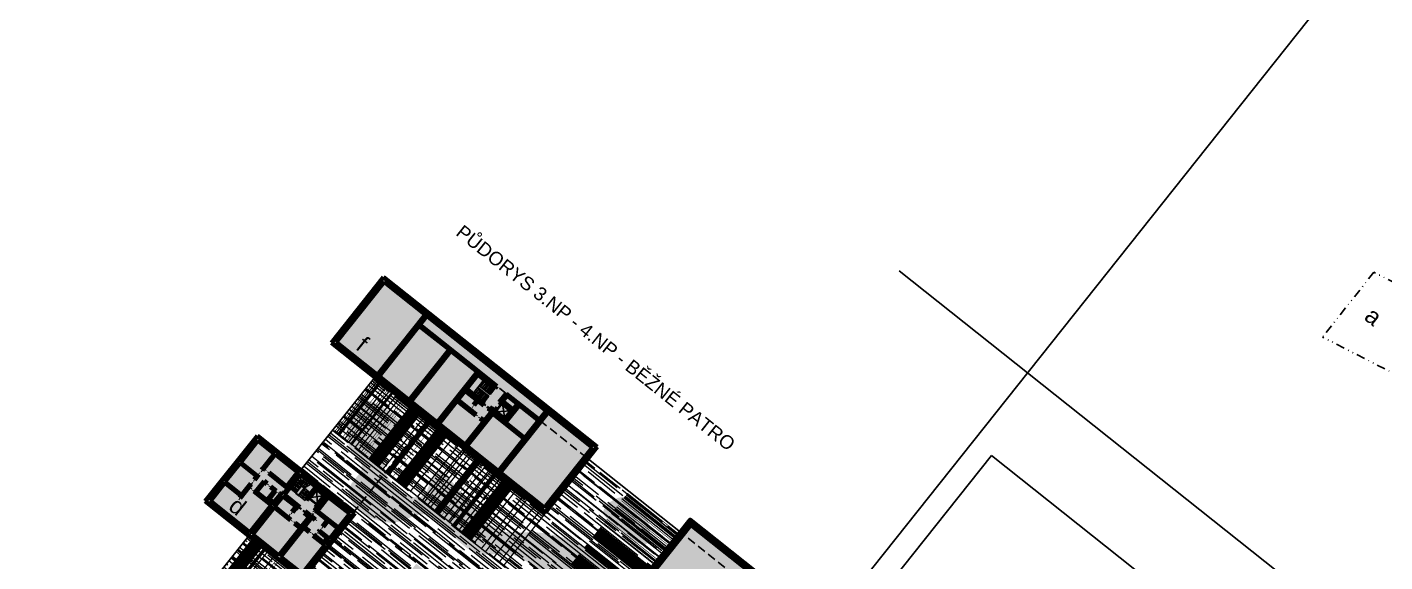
# Model space of a CAD drawing. Header units: metres. Extents: x -664657 to -643449, y -1076720 to -1062383.
# Drawn here: x -657744.7 to -657543.8, y -1068176.5 to -1068097.3 of the extents above; entities that cross this region are included whole.
import ezdxf

# ---------------------------------------------------------------- set-up
doc = ezdxf.new("R2010")
doc.units = ezdxf.units.M
doc.header["$LTSCALE"] = 0.1
doc.linetypes.add('DASHED', pattern=[19.05, 12.7, -6.35])
doc.linetypes.add('DIVIDE', pattern=[31.75, 12.7, -6.35, 0, -6.35, 0, -6.35])
for name, color, linetype in [('AA_THER_KOMUNIKACE', 201, 'Continuous'), ('AA_THER_popis', 6, 'Continuous'), ('AA_THER_slabá', 4, 'Continuous'), ('AA_THER_srafy', 52, 'Continuous'), ('AA_THER_ZELEŇ', 53, 'Continuous'), ('AA_THER_čerchovaná', 84, 'DIVIDE'), ('AA_THER_čárkovaná', 5, 'DASHED')]:
    doc.layers.add(name, color=color, linetype=linetype)
doc.layers.add('AA_THER_silná', color=1, linetype='Continuous', lineweight=70)
doc.styles.get("Standard").update_dxf_attribs({"font": 'arial.ttf', "width": 0.8})

msp = doc.modelspace()

# ---------------------------------------------------------------- hatches: boundary and pattern name
at = {"layer": 'AA_THER_srafy'}
h = msp.add_hatch(color=31, dxfattribs=at)
h.dxf.hatch_style = 1
h.paths.add_polyline_path([(-657661.859, -1068161.067), (-657686.907, -1068141.152), (-657693.13, -1068148.98), (-657668.082, -1068168.895)])
h.paths.add_polyline_path([(-657686.907, -1068141.152), (-657661.859, -1068161.067), (-657660.614, -1068159.502), (-657691.924, -1068134.608), (-657699.392, -1068144.001), (-657693.13, -1068148.98)])
h.paths.add_polyline_path([(-657704.332, -1068163.069), (-657710.594, -1068158.09), (-657718.062, -1068167.483), (-657711.8, -1068172.462)])
h.paths.add_polyline_path([(-657696.505, -1068169.292), (-657704.332, -1068163.069), (-657711.8, -1068172.462), (-657703.973, -1068178.685)])
h.paths.add_polyline_path([(-657676.154, -1068185.473), (-657687.112, -1068176.761), (-657694.58, -1068186.154), (-657683.622, -1068194.866)], flags=16)
h.paths.add_polyline_path([(-657723.003, -1068186.551), (-657729.265, -1068181.573), (-657736.733, -1068190.966), (-657730.471, -1068195.944)])
h.paths.add_polyline_path([(-657694.824, -1068208.956), (-657723.003, -1068186.551), (-657730.471, -1068195.944), (-657702.292, -1068218.349)])
h.paths.add_polyline_path([(-657741.916, -1068210.34), (-657749.18, -1068206.621), (-657756.797, -1068216.202), (-657726.535, -1068231.7), (-657723.996, -1068228.506), (-657746.995, -1068216.727)])
h.paths.add_polyline_path([(-657718.917, -1068222.119), (-657741.916, -1068210.34), (-657746.995, -1068216.727), (-657723.996, -1068228.506)])
h.paths.add_polyline_path([(-657637.132, -1068178.172), (-657646.525, -1068170.704), (-657647.77, -1068172.269), (-657639.942, -1068178.493), (-657692.522, -1068244.624), (-657701.601, -1068239.975), (-657704.14, -1068243.169), (-657693.245, -1068248.748)])
h.paths.add_polyline_path([(-657639.942, -1068178.493), (-657647.77, -1068172.269), (-657701.601, -1068239.975), (-657692.522, -1068244.624)], flags=17)
at = {"layer": 'AA_THER_srafy', "lineweight": 9}
h = msp.add_hatch(dxfattribs=at)
h.set_pattern_fill('AR-RROOF', color=253, scale=0.05, style=0)
h.set_pattern_definition([(321.512676, (-656119.5536, -1069427.5854), (2.9773656, -0.74473484), [19.05, -2.54, 6.35, -1.27]), (321.51268, (-656117.8362, -1069428.1395), (0.0571097, 2.1125097), [3.81, -0.4191, 7.62, -0.9525]), (321.512676, (-656118.3847, -1069427.1356), (5.69880404, -3.44390466), [10.16, -1.778, 5.08, -1.27])])
h.paths.add_polyline_path([(-657675.873, -1068185.441), (-657683.465, -1068194.991), (-657672.898, -1068203.392), (-657648.004, -1068172.083), (-657661.702, -1068161.192), (-657668.05, -1068169.176), (-657685.427, -1068155.36), (-657696.38, -1068169.136), (-657696.224, -1068169.26), (-657703.941, -1068178.966), (-657711.925, -1068172.619), (-657722.878, -1068186.395), (-657715.051, -1068192.618), (-657711.441, -1068188.078), (-657707.583, -1068183.225), (-657696.593, -1068191.963), (-657700.451, -1068196.816), (-657680.366, -1068212.785), (-657672.898, -1068203.392), (-657683.465, -1068194.991), (-657683.59, -1068195.147), (-657694.861, -1068186.186), (-657687.144, -1068176.48)])
h.paths.add_polyline_path([(-657704.208, -1068162.913), (-657696.38, -1068169.136), (-657685.427, -1068155.36), (-657693.255, -1068149.136)])
h.paths.add_polyline_path([(-657700.451, -1068196.816), (-657704.061, -1068201.356), (-657694.543, -1068208.924), (-657702.26, -1068218.63), (-657722.768, -1068202.324), (-657732.711, -1068214.83), (-657718.609, -1068222.052), (-657723.814, -1068228.599), (-657701.873, -1068239.835), (-657680.366, -1068212.785)])
h.paths.add_polyline_path([(-657722.768, -1068202.324), (-657730.595, -1068196.101), (-657741.789, -1068210.18), (-657732.711, -1068214.83)])
at = {"layer": 'AA_THER_ZELEŇ'}
h = msp.add_hatch(color=256, dxfattribs=at)
edge = h.paths.add_edge_path()
edge.add_spline(control_points=[(-657694.249, -1068152.605), (-657691.873, -1068153.318), (-657685.71, -1068157.446), (-657695.218, -1068161.782), (-657686.003, -1068169.588), (-657684.028, -1068158.669), (-657677.253, -1068173.435), (-657666.95, -1068170.787), (-657653.212, -1068177.957), (-657664.22, -1068189.112), (-657668.936, -1068173.234), (-657680.083, -1068176.923), (-657684.517, -1068167.146), (-657691.397, -1068172.489), (-657699.8, -1068166.628), (-657694.03, -1068162.5), (-657698.902, -1068159.386), (-657696.816, -1068151.835), (-657694.249, -1068152.605)], knot_values=[0, 0, 0, 0, 7.4416376, 12.6227413, 20.1222606, 23.2865503, 35.7193391, 40.9021932, 56.3456287, 61.1627245, 76.1850476, 81.6638649, 91.652467, 96.0167671, 104.3736123, 107.6970093, 110.3339856, 118.3731678, 118.3731678, 118.3731678, 118.3731678], degree=3, periodic=0)
h = msp.add_hatch(color=256, dxfattribs=at)
edge = h.paths.add_edge_path()
edge.add_spline(control_points=[(-657659.245, -1068169.694), (-657657.602, -1068171.604), (-657650.029, -1068178.184), (-657654.342, -1068163.61), (-657660.083, -1068168.72), (-657659.245, -1068169.694)], knot_values=[0, 0, 0, 0, 7.5556394, 15.3488143, 19.2043639, 19.2043639, 19.2043639, 19.2043639], degree=3, periodic=0)

# ---------------------------------------------------------------- linework, layer by layer
at = {"layer": 'AA_THER_KOMUNIKACE'}
msp.add_lwpolyline([(-657602.008, -1068160.737), (-657517.141, -1068228.212), (-657622.494, -1068360.718), (-657707.36, -1068293.243)], close=True, dxfattribs=at)
at = {"layer": 'AA_THER_silná'}
for p, q in [((-657691.956, -1068134.327), (-657699.673, -1068144.033)), ((-657660.333, -1068159.47), (-657691.956, -1068134.327)), ((-657691.876, -1068135.03), (-657698.971, -1068143.953)), ((-657661.036, -1068159.55), (-657691.876, -1068135.03)), ((-657685.771, -1068139.884), (-657692.865, -1068148.807)), ((-657685.536, -1068140.07), (-657692.63, -1068148.994)), ((-657682.225, -1068145.066), (-657686.687, -1068141.519)), ((-657677.984, -1068148.247), (-657686.594, -1068141.401)), ((-657699.673, -1068144.033), (-657668.05, -1068169.176)), ((-657698.971, -1068143.953), (-657668.13, -1068168.473)), ((-657682.225, -1068145.066), (-657688.169, -1068152.541)), ((-657681.991, -1068145.253), (-657687.934, -1068152.728)), ((-657678.077, -1068148.364), (-657681.991, -1068145.253)), ((-657684.02, -1068155.84), (-657678.077, -1068148.364)), ((-657677.984, -1068148.247), (-657675.181, -1068150.475)), ((-657679.678, -1068150.86), (-657677.998, -1068148.747)), ((-657677.998, -1068148.747), (-657675.43, -1068150.788)), ((-657680.985, -1068152.504), (-657679.865, -1068151.095)), ((-657679.865, -1068151.095), (-657678.064, -1068152.526)), ((-657679.678, -1068150.86), (-657677.017, -1068152.976)), ((-657675.43, -1068150.788), (-657675.181, -1068150.475)), ((-657674.862, -1068152.837), (-657673.835, -1068151.545)), ((-657674.627, -1068153.024), (-657673.6, -1068151.732)), ((-657673.835, -1068151.545), (-657673.6, -1068151.732)), ((-657673.693, -1068151.849), (-657668.88, -1068155.677)), ((-657673.6, -1068151.732), (-657668.786, -1068155.559)), ((-657683.785, -1068156.026), (-657681.047, -1068152.582)), ((-657681.047, -1068152.582), (-657678.307, -1068154.76)), ((-657680.985, -1068152.504), (-657679.185, -1068153.935)), ((-657675.951, -1068154.207), (-657679.872, -1068159.138)), ((-657675.716, -1068154.393), (-657679.637, -1068159.325)), ((-657679.185, -1068153.935), (-657679.06, -1068153.779)), ((-657679.106, -1068153.997), (-657678.982, -1068153.841)), ((-657679.106, -1068153.997), (-657678.245, -1068154.682)), ((-657679.06, -1068153.779), (-657678.982, -1068153.841)), ((-657678.624, -1068153.231), (-657678.064, -1068152.526)), ((-657678.624, -1068153.231), (-657678.546, -1068153.293)), ((-657678.546, -1068153.293), (-657677.986, -1068152.589)), ((-657677.986, -1068152.589), (-657677.125, -1068153.273)), ((-657677.141, -1068153.133), (-657677.017, -1068152.976)), ((-657677.063, -1068153.195), (-657677.141, -1068153.133)), ((-657677.125, -1068153.273), (-657677.063, -1068153.195)), ((-657676.499, -1068153.771), (-657676.437, -1068153.693)), ((-657676.499, -1068153.771), (-657675.951, -1068154.207)), ((-657676.437, -1068153.693), (-657676.358, -1068153.755)), ((-657676.358, -1068153.755), (-657676.234, -1068153.598)), ((-657676.234, -1068153.598), (-657675.764, -1068153.972)), ((-657675.546, -1068153.698), (-657675.764, -1068153.972)), ((-657675.654, -1068154.315), (-657675.716, -1068154.393)), ((-657675.716, -1068154.393), (-657674.033, -1068155.731)), ((-657675.312, -1068153.885), (-657675.546, -1068153.698)), ((-657675.155, -1068154.009), (-657675.312, -1068153.885)), ((-657667.846, -1068154.135), (-657674.94, -1068163.059)), ((-657674.627, -1068153.024), (-657674.862, -1068152.837)), ((-657667.611, -1068154.322), (-657674.706, -1068163.245)), ((-657674.47, -1068153.148), (-657674.627, -1068153.024)), ((-657674.347, -1068152.671), (-657672.664, -1068154.009)), ((-657674.009, -1068155.942), (-657671.8, -1068153.163)), ((-657672.781, -1068153.916), (-657672.035, -1068152.977)), ((-657672.664, -1068154.009), (-657671.917, -1068153.07)), ((-657678.307, -1068154.76), (-657678.245, -1068154.682)), ((-657677.681, -1068155.258), (-657677.619, -1068155.18)), ((-657677.681, -1068155.258), (-657677.133, -1068155.694)), ((-657677.619, -1068155.18), (-657677.071, -1068155.616)), ((-657675.809, -1068154.511), (-657674.009, -1068155.942)), ((-657674.033, -1068155.731), (-657673.971, -1068155.653)), ((-657674.009, -1068155.942), (-657671.113, -1068158.245)), ((-657673.947, -1068155.864), (-657671.051, -1068158.167)), ((-657710.626, -1068157.809), (-657718.343, -1068167.515)), ((-657710.626, -1068157.809), (-657696.224, -1068169.26)), ((-657710.546, -1068158.512), (-657713.129, -1068161.76)), ((-657708.081, -1068160.472), (-657710.546, -1068158.512)), ((-657709.823, -1068162.664), (-657708.081, -1068160.472)), ((-657661.036, -1068159.55), (-657668.13, -1068168.473)), ((-657660.333, -1068159.47), (-657668.05, -1068169.176)), ((-657713.191, -1068161.839), (-657715.432, -1068164.656)), ((-657710.726, -1068163.799), (-657713.191, -1068161.839)), ((-657710.663, -1068163.721), (-657713.129, -1068161.76)), ((-657709.683, -1068162.648), (-657708.002, -1068160.534)), ((-657704.636, -1068163.211), (-657708.002, -1068160.534)), ((-657711.099, -1068164.269), (-657710.726, -1068163.799)), ((-657711.021, -1068164.331), (-657711.099, -1068164.269)), ((-657711.021, -1068164.331), (-657710.398, -1068163.548)), ((-657710.663, -1068163.721), (-657710.477, -1068163.486)), ((-657710.398, -1068163.548), (-657710.477, -1068163.486)), ((-657709.979, -1068162.86), (-657709.823, -1068162.664)), ((-657709.979, -1068162.86), (-657709.9, -1068162.922)), ((-657709.9, -1068162.922), (-657709.745, -1068162.726)), ((-657709.588, -1068162.851), (-657709.745, -1068162.726)), ((-657709.526, -1068162.772), (-657709.683, -1068162.648)), ((-657709.588, -1068162.851), (-657709.526, -1068162.772)), ((-657708.9, -1068163.27), (-657708.962, -1068163.349)), ((-657706.379, -1068165.402), (-657708.962, -1068163.349)), ((-657706.317, -1068165.324), (-657708.9, -1068163.27)), ((-657704.284, -1068163.491), (-657706.68, -1068166.504)), ((-657704.636, -1068163.211), (-657706.395, -1068165.422)), ((-657704.402, -1068163.397), (-657706.222, -1068165.687)), ((-657704.284, -1068163.491), (-657701.936, -1068165.358)), ((-657715.494, -1068164.735), (-657717.641, -1068167.435)), ((-657713.028, -1068166.695), (-657715.494, -1068164.735)), ((-657712.966, -1068166.617), (-657715.432, -1068164.656)), ((-657713.199, -1068167.07), (-657711.892, -1068165.427)), ((-657712.966, -1068166.617), (-657711.597, -1068164.895)), ((-657711.735, -1068165.551), (-657711.892, -1068165.427)), ((-657711.83, -1068165.348), (-657711.519, -1068164.957)), ((-657711.673, -1068165.473), (-657711.83, -1068165.348)), ((-657711.673, -1068165.473), (-657711.735, -1068165.551)), ((-657711.597, -1068164.895), (-657711.519, -1068164.957)), ((-657711.109, -1068166.049), (-657711.047, -1068165.971)), ((-657708.526, -1068168.103), (-657711.109, -1068166.049)), ((-657710.89, -1068166.095), (-657711.047, -1068165.971)), ((-657709.646, -1068164.53), (-657710.89, -1068166.095)), ((-657709.63, -1068164.67), (-657710.812, -1068166.157)), ((-657709.247, -1068167.402), (-657710.812, -1068166.157)), ((-657709.176, -1068164.903), (-657709.646, -1068164.53)), ((-657709.238, -1068164.981), (-657709.63, -1068164.67)), ((-657708.064, -1068165.915), (-657709.247, -1068167.402)), ((-657709.238, -1068164.981), (-657709.176, -1068164.903)), ((-657707.986, -1068165.977), (-657708.951, -1068167.19)), ((-657708.69, -1068165.417), (-657708.628, -1068165.339)), ((-657708.064, -1068165.915), (-657708.69, -1068165.417)), ((-657707.845, -1068165.961), (-657708.628, -1068165.339)), ((-657707.908, -1068166.039), (-657707.986, -1068165.977)), ((-657707.908, -1068166.039), (-657707.845, -1068165.961)), ((-657707.36, -1068166.475), (-657707.297, -1068166.397)), ((-657707.281, -1068166.537), (-657707.36, -1068166.475)), ((-657707.219, -1068166.459), (-657707.297, -1068166.397)), ((-657707.017, -1068166.205), (-657707.219, -1068166.459)), ((-657706.86, -1068166.329), (-657707.017, -1068166.205)), ((-657706.798, -1068166.251), (-657706.86, -1068166.329)), ((-657706.72, -1068166.313), (-657706.798, -1068166.251)), ((-657706.72, -1068166.313), (-657706.798, -1068166.411)), ((-657706.238, -1068165.546), (-657706.395, -1068165.422)), ((-657706.3, -1068165.625), (-657706.238, -1068165.546)), ((-657706.3, -1068165.625), (-657706.222, -1068165.687)), ((-657701.936, -1068165.358), (-657703.274, -1068167.041)), ((-657718.343, -1068167.515), (-657703.941, -1068178.966)), ((-657711.731, -1068172.134), (-657717.641, -1068167.435)), ((-657713.277, -1068167.008), (-657713.028, -1068166.695)), ((-657713.277, -1068167.008), (-657713.199, -1068167.07)), ((-657708.526, -1068168.103), (-657711.731, -1068172.134)), ((-657708.291, -1068168.289), (-657711.496, -1068172.321)), ((-657708.174, -1068168.383), (-657711.379, -1068172.414)), ((-657709.013, -1068167.269), (-657709.168, -1068167.464)), ((-657708.464, -1068168.024), (-657709.168, -1068167.464)), ((-657708.308, -1068167.829), (-657709.013, -1068167.269)), ((-657708.246, -1068167.75), (-657708.951, -1068167.19)), ((-657708.308, -1068167.829), (-657708.464, -1068168.024)), ((-657707.281, -1068166.537), (-657708.246, -1068167.75)), ((-657706.984, -1068166.646), (-657708.229, -1068168.211)), ((-657705.747, -1068170.312), (-657708.174, -1068168.383)), ((-657706.867, -1068166.739), (-657708.112, -1068168.304)), ((-657706.155, -1068169.86), (-657708.112, -1068168.304)), ((-657704.91, -1068168.295), (-657706.867, -1068166.739)), ((-657704.332, -1068168.371), (-657706.68, -1068166.504)), ((-657704.91, -1068168.295), (-657705.532, -1068169.078)), ((-657704.832, -1068168.357), (-657705.454, -1068169.14)), ((-657704.519, -1068168.606), (-657704.832, -1068168.357)), ((-657704.332, -1068168.371), (-657704.519, -1068168.606)), ((-657702.797, -1068167.164), (-657702.922, -1068167.321)), ((-657700.371, -1068166.602), (-657702.191, -1068168.892)), ((-657701.936, -1068167.849), (-657702.061, -1068168.005)), ((-657700.136, -1068166.789), (-657701.894, -1068169)), ((-657700.136, -1068166.789), (-657696.926, -1068169.341)), ((-657702.594, -1068169.881), (-657707.23, -1068175.712)), ((-657705.968, -1068169.626), (-657706.155, -1068169.86)), ((-657705.89, -1068169.688), (-657706.077, -1068169.923)), ((-657705.685, -1068170.234), (-657706.077, -1068169.923)), ((-657705.968, -1068169.626), (-657705.89, -1068169.688)), ((-657705.685, -1068170.234), (-657705.747, -1068170.312)), ((-657705.532, -1068169.078), (-657705.454, -1068169.14)), ((-657702.953, -1068169.851), (-657704.198, -1068171.416)), ((-657696.224, -1068169.26), (-657703.941, -1068178.966)), ((-657703.549, -1068168.994), (-657703.736, -1068169.228)), ((-657703.736, -1068169.228), (-657702.953, -1068169.851)), ((-657702.767, -1068169.616), (-657703.549, -1068168.994)), ((-657702.689, -1068169.518), (-657702.767, -1068169.616)), ((-657702.689, -1068169.518), (-657702.61, -1068169.58)), ((-657702.61, -1068169.58), (-657702.673, -1068169.659)), ((-657702.673, -1068169.659), (-657702.516, -1068169.783)), ((-657702.594, -1068169.881), (-657702.124, -1068170.254)), ((-657702.516, -1068169.783), (-657702.532, -1068169.803)), ((-657702.532, -1068169.803), (-657702.062, -1068170.176)), ((-657702.113, -1068168.954), (-657702.191, -1068168.892)), ((-657702.062, -1068170.176), (-657702.124, -1068170.254)), ((-657702.113, -1068168.954), (-657702.05, -1068168.876)), ((-657702.05, -1068168.876), (-657701.894, -1068169)), ((-657701.878, -1068168.981), (-657700.235, -1068170.288)), ((-657701.816, -1068168.902), (-657698.607, -1068171.454)), ((-657700.981, -1068171.227), (-657700.235, -1068170.288)), ((-657700.903, -1068171.289), (-657700.156, -1068170.35)), ((-657700.235, -1068170.288), (-657700.421, -1068170.522)), ((-657700.156, -1068170.35), (-657700.343, -1068170.585)), ((-657700.156, -1068170.35), (-657698.669, -1068171.532)), ((-657700.156, -1068170.35), (-657698.669, -1068171.532)), ((-657700.156, -1068170.35), (-657698.669, -1068171.532)), ((-657696.926, -1068169.341), (-657699.509, -1068172.589)), ((-657711.379, -1068172.414), (-657707.465, -1068175.526)), ((-657704.26, -1068171.494), (-657707.465, -1068175.526)), ((-657705.121, -1068170.81), (-657705.059, -1068170.732)), ((-657704.26, -1068171.494), (-657705.121, -1068170.81)), ((-657704.198, -1068171.416), (-657705.059, -1068170.732)), ((-657703.808, -1068171.407), (-657702.986, -1068172.061)), ((-657702.923, -1068171.982), (-657703.745, -1068171.329)), ((-657702.923, -1068171.982), (-657702.986, -1068172.061)), ((-657702.297, -1068172.48), (-657702.359, -1068172.559)), ((-657702.102, -1068172.636), (-657702.297, -1068172.48)), ((-657701.604, -1068172.01), (-657701.417, -1068171.775)), ((-657701.525, -1068172.072), (-657701.604, -1068172.01)), ((-657701.525, -1068172.072), (-657701.463, -1068171.994)), ((-657701.463, -1068171.994), (-657700.25, -1068172.958)), ((-657701.339, -1068171.837), (-657701.417, -1068171.775)), ((-657701.401, -1068171.915), (-657701.339, -1068171.837)), ((-657701.401, -1068171.915), (-657699.914, -1068173.098)), ((-657700.903, -1068171.289), (-657700.981, -1068171.227)), ((-657699.914, -1068173.098), (-657698.669, -1068171.532)), ((-657699.291, -1068172.315), (-657699.167, -1068172.159)), ((-657700.598, -1068173.959), (-657704.021, -1068178.264)), ((-657702.359, -1068172.559), (-657700.598, -1068173.959)), ((-657702.102, -1068172.636), (-657702.039, -1068172.558)), ((-657701.961, -1068172.62), (-657702.039, -1068172.558)), ((-657702.023, -1068172.698), (-657701.961, -1068172.62)), ((-657702.023, -1068172.698), (-657700.81, -1068173.663)), ((-657700.81, -1068173.663), (-657700.25, -1068172.958)), ((-657700.732, -1068173.725), (-657700.172, -1068173.02)), ((-657700.732, -1068173.725), (-657700.536, -1068173.881)), ((-657700.536, -1068173.881), (-657699.976, -1068173.176)), ((-657700.172, -1068173.02), (-657699.976, -1068173.176)), ((-657707.23, -1068175.712), (-657704.021, -1068178.264))]:
    msp.add_line(p, q, dxfattribs=at)
for points in [[(-657675.312, -1068153.885), (-657675.654, -1068154.315), (-657673.971, -1068155.653), (-657672.664, -1068154.009), (-657674.347, -1068152.671), (-657674.347, -1068152.671)], [(-657675.155, -1068154.009), (-657675.373, -1068154.283), (-657674.003, -1068155.372), (-657673.007, -1068154.12), (-657674.377, -1068153.031), (-657674.47, -1068153.148)], [(-657702.922, -1068167.321), (-657703.274, -1068167.041), (-657701.936, -1068165.358), (-657700.371, -1068166.602), (-657701.709, -1068168.285), (-657702.061, -1068168.005)], [(-657702.797, -1068167.164), (-657702.993, -1068167.008), (-657701.904, -1068165.639), (-657700.652, -1068166.634), (-657701.741, -1068168.004), (-657701.936, -1068167.849)]]:
    msp.add_lwpolyline(points, dxfattribs=at)
for points in [[(-657693.163, -1068249.127), (-657704.603, -1068243.269), (-657646.573, -1068170.282), (-657636.71, -1068178.124)], [(-657693.3, -1068248.495), (-657703.831, -1068243.102), (-657646.493, -1068170.985), (-657637.413, -1068178.204)]]:
    msp.add_lwpolyline(points, close=True, dxfattribs=at)
at = {"layer": 'AA_THER_slabá'}
for p, q in [((-657615.631, -1068133.403), (-657513.861, -1068214.318)), ((-657678.739, -1068151.607), (-657677.058, -1068149.494)), ((-657677.602, -1068150.595), (-657676.855, -1068149.655)), ((-657677.398, -1068150.756), (-657676.651, -1068149.817)), ((-657677.195, -1068150.918), (-657676.448, -1068149.979)), ((-657676.991, -1068151.08), (-657676.244, -1068150.141)), ((-657676.788, -1068151.242), (-657676.041, -1068150.303)), ((-657678.535, -1068151.769), (-657677.788, -1068150.829)), ((-657678.332, -1068151.931), (-657677.585, -1068150.991)), ((-657678.128, -1068152.092), (-657677.381, -1068151.153)), ((-657677.992, -1068150.668), (-657676.364, -1068151.962)), ((-657677.925, -1068152.254), (-657677.178, -1068151.315)), ((-657677.805, -1068150.433), (-657676.177, -1068151.727)), ((-657677.721, -1068152.416), (-657676.974, -1068151.477)), ((-657677.518, -1068152.578), (-657676.771, -1068151.638)), ((-657677.314, -1068152.74), (-657676.567, -1068151.8)), ((-657677.111, -1068152.901), (-657676.364, -1068151.962)), ((-657676.584, -1068151.404), (-657675.837, -1068150.464)), ((-657676.381, -1068151.565), (-657675.634, -1068150.626)), ((-657676.177, -1068151.727), (-657675.43, -1068150.788)), ((-657675.373, -1068154.283), (-657673.007, -1068154.12)), ((-657675.233, -1068153.947), (-657674.549, -1068153.086)), ((-657675.155, -1068154.009), (-657674.47, -1068153.148)), ((-657674.377, -1068153.031), (-657674.003, -1068155.372)), ((-657710.594, -1068158.09), (-657718.062, -1068167.483)), ((-657696.505, -1068169.292), (-657710.594, -1068158.09)), ((-657705.433, -1068165.899), (-657704.188, -1068164.334)), ((-657704.123, -1068165.216), (-657705.062, -1068164.469)), ((-657704.092, -1068165.177), (-657704.754, -1068164.081)), ((-657704.092, -1068165.177), (-657704.284, -1068163.491)), ((-657704.188, -1068164.334), (-657703.114, -1068165.188)), ((-657704.092, -1068165.177), (-657703.709, -1068163.948)), ((-657704.092, -1068165.177), (-657703.345, -1068164.237)), ((-657703.88, -1068165.345), (-657703.134, -1068164.405)), ((-657704.963, -1068166.273), (-657705.902, -1068165.526)), ((-657704.795, -1068166.061), (-657705.734, -1068165.314)), ((-657704.627, -1068165.85), (-657705.566, -1068165.103)), ((-657704.459, -1068165.639), (-657705.398, -1068164.892)), ((-657704.291, -1068165.427), (-657705.23, -1068164.68)), ((-657704.092, -1068165.177), (-657704.994, -1068166.312)), ((-657704.525, -1068166.685), (-657704.994, -1068166.312)), ((-657704.084, -1068165.247), (-657704.924, -1068166.304)), ((-657704.533, -1068166.615), (-657704.924, -1068166.304)), ((-657703.692, -1068165.558), (-657704.533, -1068166.615)), ((-657703.622, -1068165.55), (-657704.525, -1068166.685)), ((-657704.325, -1068166.435), (-657703.386, -1068167.181)), ((-657704.157, -1068166.223), (-657703.218, -1068166.97)), ((-657704.092, -1068165.177), (-657703.622, -1068165.55)), ((-657704.084, -1068165.247), (-657703.692, -1068165.558)), ((-657703.184, -1068165.963), (-657704.024, -1068167.019)), ((-657703.989, -1068166.012), (-657703.05, -1068166.759)), ((-657703.821, -1068165.801), (-657702.882, -1068166.547)), ((-657703.669, -1068165.513), (-657702.922, -1068164.573)), ((-657703.669, -1068165.513), (-657702.558, -1068164.863)), ((-657703.653, -1068165.589), (-657702.714, -1068166.336)), ((-657701.741, -1068168.004), (-657701.904, -1068165.639)), ((-657703.973, -1068178.685), (-657718.062, -1068167.483)), ((-657704.493, -1068166.646), (-657703.554, -1068167.393)), ((-657703.554, -1068167.393), (-657703.274, -1068167.041)), ((-657702.993, -1068167.008), (-657700.652, -1068166.634)), ((-657702.86, -1068167.242), (-657701.999, -1068167.927)), ((-657702.797, -1068167.164), (-657701.936, -1068167.849)), ((-657696.505, -1068169.292), (-657703.973, -1068178.685)), ((-657704.14, -1068243.169), (-657646.525, -1068170.704)), ((-657637.132, -1068178.172), (-657646.525, -1068170.704))]:
    msp.add_line(p, q, dxfattribs=at)
msp.add_lwpolyline([(-657441.166, -1067952.925), (-657031.611, -1068281.432), (-657286.313, -1068655.841), (-657723.605, -1068308.161)], close=True, dxfattribs=at)
for points in [[(-657693.13, -1068148.98), (-657704.332, -1068163.069)], [(-657647.77, -1068172.269), (-657661.859, -1068161.067)], [(-657711.925, -1068172.619), (-657723.003, -1068186.551)]]:
    msp.add_lwpolyline(points, dxfattribs=at)
at = {"layer": 'AA_THER_ZELEŇ'}
for points, const_width in [([(-657693.255, -1068149.136), (-657699.506, -1068156.998)], 0.2), ([(-657692.96, -1068149.371), (-657699.211, -1068157.233)], 0.1), ([(-657692.738, -1068149.538), (-657698.993, -1068157.406)], 0.2), ([(-657692.397, -1068149.809), (-657698.652, -1068157.677)], 0.5), ([(-657691.834, -1068150.257), (-657698.089, -1068158.125)], 0.08), ([(-657691.526, -1068150.501), (-657697.782, -1068158.369)], 0.2), ([(-657691.168, -1068150.786), (-657697.424, -1068158.654)], 0.08), ([(-657690.93, -1068150.975), (-657697.186, -1068158.843)], 0.2), ([(-657690.547, -1068151.28), (-657696.802, -1068159.148)], 0.4), ([(-657689.973, -1068151.736), (-657696.229, -1068159.604)], 0.2), ([(-657689.491, -1068152.119), (-657695.747, -1068159.987)], 0.2), ([(-657689.089, -1068152.439), (-657695.344, -1068160.307)], 0.1), ([(-657688.822, -1068152.651), (-657695.078, -1068160.519)], 0.05), ([(-657688.549, -1068152.868), (-657694.804, -1068160.736)], 0.05), ([(-657687.189, -1068153.95), (-657693.445, -1068161.818)], 2), ([(-657685.877, -1068154.993), (-657692.132, -1068162.861)], 0.2), ([(-657685.139, -1068155.579), (-657691.395, -1068163.447)], 0.8), ([(-657684.432, -1068156.141), (-657690.688, -1068164.009)], 0.06), ([(-657683.168, -1068157.146), (-657689.424, -1068165.014)], 2), ([(-657683.168, -1068157.146), (-657689.424, -1068165.014)], 0.2), ([(-657681.789, -1068158.243), (-657688.045, -1068166.111)], 0.2), ([(-657680.754, -1068159.066), (-657687.009, -1068166.934)], 0.2), ([(-657680.042, -1068159.632), (-657686.298, -1068167.5)], 0.2), ([(-657679.762, -1068159.854), (-657686.018, -1068167.722)], 0.2), ([(-657679.231, -1068160.277), (-657685.486, -1068168.145)], 0.2), ([(-657678.823, -1068160.601), (-657685.078, -1068168.469)], 0.2), ([(-657677.892, -1068161.341), (-657684.148, -1068169.209)], 1), ([(-657677.487, -1068161.664), (-657683.742, -1068169.532)], 0.05), ([(-657677.214, -1068161.881), (-657683.469, -1068169.749)], 0.05), ([(-657676.807, -1068162.204), (-657683.063, -1068170.072)], 0.2), ([(-657676.807, -1068162.204), (-657683.063, -1068170.072)], 0.2), ([(-657676.792, -1068162.216), (-657683.047, -1068170.084)], 0.2), ([(-657676.176, -1068162.706), (-657682.432, -1068170.574)], 0.2), ([(-657675.98, -1068162.861), (-657682.236, -1068170.729)], 0.2), ([(-657675.532, -1068163.217), (-657681.788, -1068171.085)], 0.2), ([(-657675.476, -1068163.262), (-657681.732, -1068171.13)], 0.2), ([(-657675.421, -1068163.306), (-657681.676, -1068171.174)], 0.2), ([(-657675.365, -1068163.351), (-657681.62, -1068171.219)], 0.2), ([(-657675.281, -1068163.418), (-657681.536, -1068171.286)], 0.2), ([(-657675.253, -1068163.44), (-657681.508, -1068171.308)], 0.2), ([(-657675.169, -1068163.507), (-657681.424, -1068171.375)], 0.2), ([(-657674.593, -1068163.965), (-657680.848, -1068171.833)], 0.2), ([(-657673.501, -1068164.832), (-657679.757, -1068172.7)], 2), ([(-657673.126, -1068165.131), (-657679.381, -1068172.999)], 0.2), ([(-657672.286, -1068165.798), (-657678.542, -1068173.666)], 0.2), ([(-657648.173, -1068172.777), (-657656.041, -1068166.521)], 0.2), ([(-657648.006, -1068172.555), (-657655.868, -1068166.304)], 0.1), ([(-657647.771, -1068172.26), (-657655.634, -1068166.009)], 0.2), ([(-657671.223, -1068166.644), (-657677.478, -1068174.512)], 0.2), ([(-657670.635, -1068167.112), (-657676.89, -1068174.98)], 0.2), ([(-657669.46, -1068168.046), (-657675.715, -1068175.914)], 0.2), ([(-657649.61, -1068174.584), (-657657.478, -1068168.329)], 0.2), ([(-657649.421, -1068174.346), (-657657.289, -1068168.091)], 0.08), ([(-657649.136, -1068173.988), (-657657.004, -1068167.732)], 0.2), ([(-657648.892, -1068173.681), (-657656.76, -1068167.425)], 0.08), ([(-657648.444, -1068173.118), (-657656.312, -1068166.862)], 0.5), ([(-657668.631, -1068168.705), (-657674.886, -1068176.573)], 0.2), ([(-657667.976, -1068169.225), (-657674.232, -1068177.093)], 0.2), ([(-657651.286, -1068176.692), (-657659.154, -1068170.437)], 0.05), ([(-657651.074, -1068176.426), (-657658.942, -1068170.17)], 0.1), ([(-657650.754, -1068176.023), (-657658.622, -1068169.768)], 0.2), ([(-657650.371, -1068175.541), (-657658.239, -1068169.285)], 0.2), ([(-657649.915, -1068174.968), (-657657.783, -1068168.712)], 0.4), ([(-657711.925, -1068172.619), (-657718.181, -1068180.487)], 0.2), ([(-657652.585, -1068178.325), (-657660.453, -1068172.07)], 2), ([(-657651.503, -1068176.966), (-657659.371, -1068170.71)], 0.05), ([(-657710.632, -1068173.647), (-657716.888, -1068181.515)], 2), ([(-657710.05, -1068174.109), (-657716.306, -1068181.977)], 0.2), ([(-657709.509, -1068174.539), (-657715.765, -1068182.407)], 0.5), ([(-657654.214, -1068180.375), (-657662.082, -1068174.119)], 0.8), ([(-657653.628, -1068179.638), (-657661.496, -1068173.382)], 0.2), ([(-657709.066, -1068174.892), (-657715.322, -1068182.76)], 0.2), ([(-657708.147, -1068175.622), (-657714.403, -1068183.49)], 0.2), ([(-657707.672, -1068176), (-657713.928, -1068183.868)], 0.08), ([(-657707.37, -1068176.24), (-657713.625, -1068184.108)], 0.08), ([(-657655.781, -1068182.346), (-657663.649, -1068176.09)], 2), ([(-657655.781, -1068182.346), (-657663.649, -1068176.09)], 0.2), ([(-657654.776, -1068181.082), (-657662.644, -1068174.827)], 0.06)]:
    msp.add_lwpolyline(points, dxfattribs=dict(at, const_width=const_width))
at = {"layer": 'AA_THER_čerchovaná'}
for p, q in [((-657545.393, -1068133.613), (-657553.011, -1068143.194)), ((-657515.131, -1068149.111), (-657545.393, -1068133.613)), ((-657691.924, -1068134.608), (-657699.392, -1068144.001)), ((-657660.614, -1068159.502), (-657691.924, -1068134.608)), ((-657668.082, -1068168.895), (-657699.392, -1068144.001)), ((-657522.748, -1068158.692), (-657553.011, -1068143.194)), ((-657710.594, -1068158.09), (-657718.062, -1068167.483)), ((-657696.505, -1068169.292), (-657710.594, -1068158.09)), ((-657660.614, -1068159.502), (-657668.082, -1068168.895)), ((-657704.332, -1068163.069), (-657711.8, -1068172.462)), ((-657696.505, -1068169.292), (-657704.332, -1068163.069)), ((-657700.253, -1068166.696), (-657707.535, -1068175.854)), ((-657696.505, -1068169.292), (-657703.973, -1068178.685)), ((-657696.505, -1068169.292), (-657703.973, -1068178.685)), ((-657711.8, -1068172.462), (-657703.973, -1068178.685))]:
    msp.add_line(p, q, dxfattribs=at)
at = {"layer": 'AA_THER_čárkovaná'}
for p, q in [((-657686.907, -1068141.152), (-657693.13, -1068148.98)), ((-657661.859, -1068161.067), (-657686.907, -1068141.152)), ((-657696.505, -1068169.292), (-657685.303, -1068155.203)), ((-657696.505, -1068169.292), (-657685.303, -1068155.203)), ((-657711.8, -1068172.462), (-657704.332, -1068163.069)), ((-657639.942, -1068178.493), (-657647.77, -1068172.269))]:
    msp.add_line(p, q, dxfattribs=at)

# ---------------------------------------------------------------- texts
at = {"layer": 'AA_THER_popis'}
for s, height, p in [('PŮDORYS 3.NP - 4.NP - BĚŽNÉ PATRO', 2, (-657681.408, -1068128.016)), ('a', 2.5, (-657546.997, -1068140.486)), ('f', 2.5, (-657696.242, -1068144.895)), ('d', 2.5, (-657715.094, -1068168.605))]:
    msp.add_text(s, height=height, rotation=321.51268, dxfattribs=at).set_placement(p)

doc.saveas('drawing.dxf')
